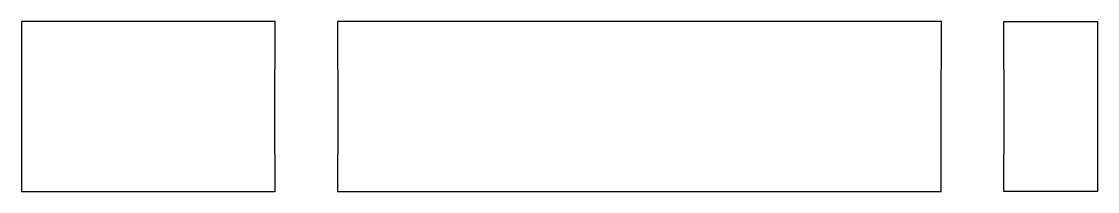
# Model space of a CAD drawing. Header units: metres. Extents: x -18.5 to 13.8, y -1.1 to 46.5.
# Drawn here: x -18.55 to 13.75, y -1.1 to 4 of the extents above.
import ezdxf

# ---------------------------------------------------------------- set-up
doc = ezdxf.new("R2010")
doc.units = ezdxf.units.M

msp = doc.modelspace()

# ---------------------------------------------------------------- linework, layer by layer
for p, q in [((-16.55, 4), (-18.55, 4)), ((-18.55, 4), (-18.55, 3.938)), ((-18.55, 3.938), (-18.55, 3.369)), ((-16.253, 4), (-16.55, 4)), ((-15.773, 4), (-16.253, 4)), ((-15, 4), (-15.773, 4)), ((-13.744, 4), (-15, 4)), ((-11.696, 4), (-13.744, 4)), ((-11.123, 4), (-11.696, 4)), ((-10.934, 4), (-11.123, 4)), ((-10.945, 1.127), (-10.934, 4)), ((-10.934, 4), (-10.934, 4)), ((-8.877, 4), (-9.066, 4)), ((-9.066, 4), (-9.055, 1.127)), ((-8.448, 4), (-8.877, 4)), ((-3.076, 4), (-8.448, 4)), ((8.448, 4), (-3.076, 4)), ((8.877, 4), (8.448, 4)), ((9.066, 4), (8.877, 4)), ((9.055, 1.127), (9.066, 4)), ((10.945, 1.127), (10.934, 4)), ((10.934, 4), (11.269, 4)), ((11.269, 4), (12.111, 4)), ((12.111, 4), (12.592, 4)), ((12.111, 4), (12.111, 4)), ((12.592, 4), (12.863, 4)), ((12.863, 4), (13.011, 4)), ((13.011, 4), (13.75, 4)), ((13.75, 4), (13.75, 3.369)), ((-18.55, 3.369), (-18.55, -0.168)), ((13.75, 3.369), (13.75, -1.1)), ((-10.938, -1.1), (-10.945, 1.127)), ((-9.055, 1.127), (-9.062, -1.1)), ((9.062, -1.1), (9.055, 1.127)), ((10.938, -1.1), (10.945, 1.127)), ((-18.55, -0.168), (-18.55, -0.269)), ((-18.55, -0.269), (-18.55, -0.344)), ((-18.55, -0.344), (-18.55, -0.39)), ((-18.55, -0.39), (-18.55, -0.825)), ((-18.55, -0.825), (-18.55, -0.853)), ((-18.55, -0.853), (-18.55, -0.862)), ((-18.55, -0.862), (-18.55, -1.1)), ((-18.55, -1.1), (-17.417, -1.1)), ((-17.417, -1.1), (-11.873, -1.1)), ((-11.873, -1.1), (-11.612, -1.1)), ((-11.612, -1.1), (-11.264, -1.1)), ((-11.264, -1.1), (-10.938, -1.1)), ((-9.062, -1.1), (-8.286, -1.1)), ((-8.286, -1.1), (8.965, -1.1)), ((8.965, -1.1), (9.062, -1.1)), ((9.062, -1.1), (9.062, -1.1)), ((11.22, -1.1), (10.938, -1.1)), ((11.502, -1.1), (11.22, -1.1)), ((11.697, -1.1), (11.502, -1.1)), ((13.75, -1.1), (11.697, -1.1))]:
    msp.add_line(p, q)

doc.saveas('drawing.dxf')
